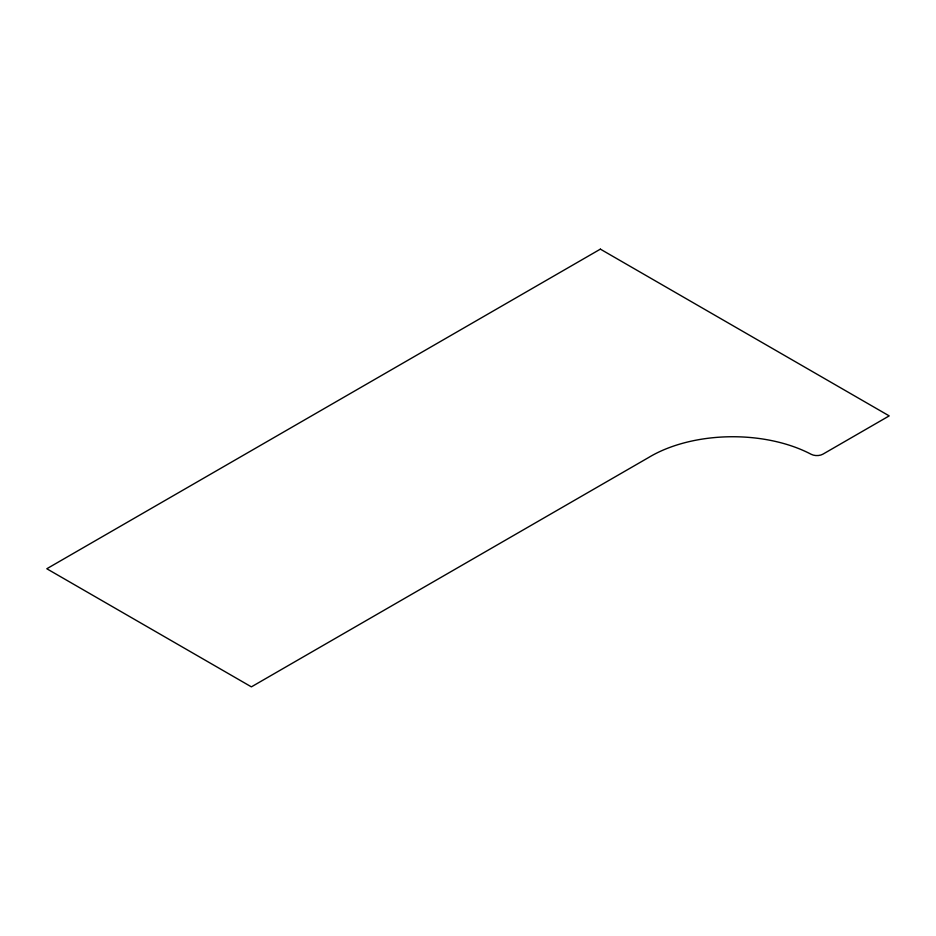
<?xml version="1.0" encoding="UTF-8"?>
<svg xmlns="http://www.w3.org/2000/svg" width="936" height="936" viewBox="0 0 936 936"><rect width="100%" height="100%" fill="white"/><g stroke="black" fill="none" stroke-linecap="round" stroke-linejoin="round"><path stroke-width="1.4" d="M600.374 249.14L46.8 568.749L251.386 686.86L648.519 457.575A116.333 67.158 0 0 1 811.184 454.299A8.506 4.914 0 0 0 822.943 454.147L889.2 415.888L600.374 249.14"/></g></svg>
